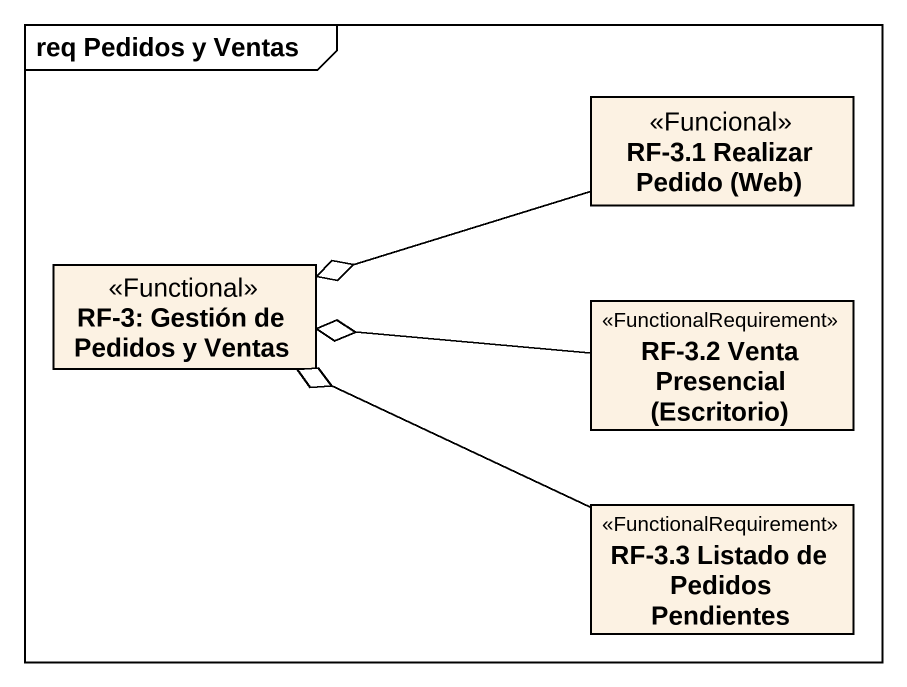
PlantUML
@startuml
mainframe req Pedidos y Ventas
hide circle
hide empty members
class "RF-3.1 Realizar Pedido (Web)" as RF_3_1_Realizar_Pedido_Web <<Funcional>>
class "RF-3: Gestión de Pedidos y Ventas" as RF_3_Gestión_de_Pedidos_y <<Functional>>
class "RF-3.2 Venta Presencial (Escritorio)" as RF_3_2_Venta_Presencial <<FunctionalRequirement>>
class "RF-3.3 Listado de Pedidos Pendientes" as RF_3_3_Listado_de_Pedidos <<FunctionalRequirement>>
RF_3_1_Realizar_Pedido_Web -left-o RF_3_Gestión_de_Pedidos_y
RF_3_2_Venta_Presencial -left-o RF_3_Gestión_de_Pedidos_y
RF_3_3_Listado_de_Pedidos -left-o RF_3_Gestión_de_Pedidos_y
@enduml
